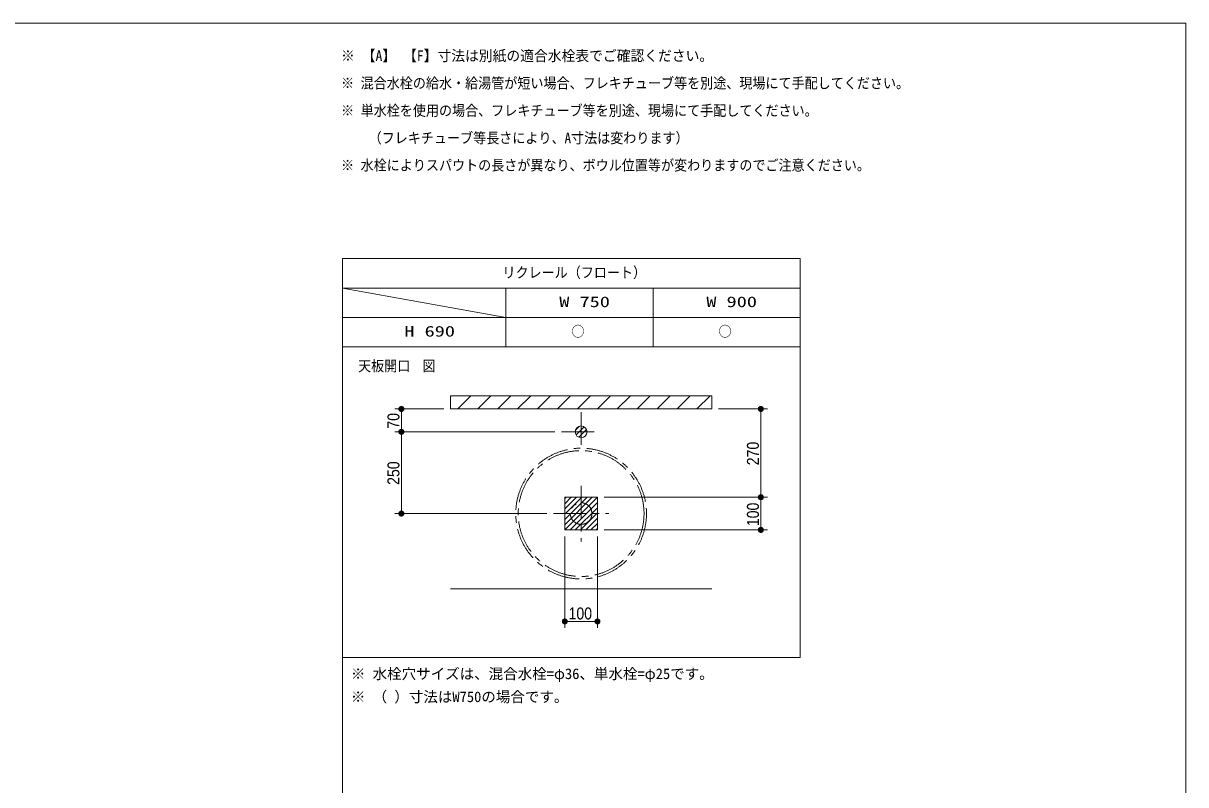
# Model space of a CAD drawing. Units: millimetres, scale not verified. Extents: x -6062 to 6062, y -3045 to 3045.
# Drawn here: x -1344 to 2212, y 440 to 2770 of the extents above; entities that cross this region are included whole.
import ezdxf
from ezdxf.enums import TextEntityAlignment as Align

# ---------------------------------------------------------------- set-up
doc = ezdxf.new("R2010")
doc.units = ezdxf.units.MM
doc.header["$LTSCALE"] = 20
doc.linetypes.add('CHAIN1', pattern=[8, 5, -1, 1, -1])
for name, color, linetype, lineweight in [('0-0_1図面枠', 7, 'Continuous', 9), ('0-2_3一般', 7, 'Continuous', 9), ('0-3_2寸法-1', 7, 'Continuous', 9), ('0-4_0', 7, 'Continuous', 9)]:
    doc.layers.add(name, color=color, linetype=linetype, lineweight=lineweight)
doc.styles.add('ＭＳ ゴシック', font='')
doc.styles.add('ＭＳ Ｐゴシック', font='')
doc.styles.get('ＭＳ ゴシック').set_extended_font_data('MS Gothic')
doc.styles.get('ＭＳ Ｐゴシック').set_extended_font_data('MS PGothic')

# ---------------------------------------------------------------- blocks, each defined once
blk = doc.blocks.new('グループ-2')
at = {"layer": '0-0_1図面枠'}
blk.add_lwpolyline([(-80000, 55400), (80000, 55400), (80000, -55400), (-80000, -55400)], close=True, dxfattribs=at)
blk = doc.blocks.new('図面枠')
at = {"layer": '0-0_1図面枠'}
blk.add_blockref('グループ-2', (0, 0), dxfattribs=at)
blk = doc.blocks.new('グループ-4')
at = {"layer": '0-0_1図面枠'}
for p, q in [((28400, 41000), (28400, -48600)), ((56400, 39200), (28400, 39200)), ((28400, 39200), (38400, 37400)), ((38400, 35600), (38400, 39200)), ((47400, 35600), (47400, 39200)), ((28400, 37400), (56400, 37400))]:
    blk.add_line(p, q, dxfattribs=at)
for points in [[(28400, 41000), (56400, 41000), (56400, 35600), (28400, 35600)], [(28400, 35600), (56400, 35600), (56400, 16600), (28400, 16600)]]:
    blk.add_lwpolyline(points, close=True, dxfattribs=at)
blk = doc.blocks.new('_Dot')
at = {"layer": '0-4_0'}
for p, q in [((-10, 0), (-20, 0)), ((9.78, 2), (-9.78, 2)), ((7.99, 6), (-7.99, 6)), ((9.16, -3.98), (-9.16, -3.98)), ((6, -7.98), (-6, -7.98))]:
    blk.add_line(p, q, dxfattribs=at)
for points in [[(10, 0), (9.92, 1.25), (9.69, 2.49), (9.3, 3.68), (8.76, 4.82), (8.09, 5.88), (7.29, 6.85), (6.37, 7.71), (5.36, 8.44), (4.26, 9.05), (3.09, 9.51), (1.87, 9.82), (0.63, 9.98), (-0.63, 9.98), (-1.87, 9.82), (-3.09, 9.51), (-4.26, 9.05), (-5.36, 8.44), (-6.37, 7.71), (-7.29, 6.85), (-8.09, 5.88), (-8.76, 4.82), (-9.3, 3.68), (-9.69, 2.49), (-9.92, 1.25), (-10, 0), (0, 0)], [(-10, 0), (-9.92, -1.25), (-9.69, -2.49), (-9.3, -3.68), (-8.76, -4.82), (-8.09, -5.88), (-7.29, -6.85), (-6.37, -7.71), (-5.36, -8.44), (-4.26, -9.05), (-3.09, -9.51), (-1.87, -9.82), (-0.63, -9.98), (0.63, -9.98), (1.87, -9.82), (3.09, -9.51), (4.26, -9.05), (5.36, -8.44), (6.37, -7.71), (7.29, -6.85), (8.09, -5.88), (8.76, -4.82), (9.3, -3.68), (9.69, -2.49), (9.92, -1.25), (10, 0), (0, 0)]]:
    blk.add_lwpolyline(points, close=True, dxfattribs=at)

msp = doc.modelspace()

# ---------------------------------------------------------------- linework, layer by layer
at = {"layer": '0-2_3一般'}
for p, q in [((-37.5, 1628.08), (-35.58, 1630)), ((-14.62, 1590), (25.38, 1630)), ((46.34, 1590), (86.34, 1630)), ((107.3, 1590), (147.3, 1630)), ((168.26, 1590), (208.26, 1630)), ((229.22, 1590), (269.22, 1630)), ((290.18, 1590), (330.18, 1630)), ((351.14, 1590), (391.14, 1630)), ((412.1, 1590), (452.1, 1630)), ((473.06, 1590), (513.06, 1630)), ((534.02, 1590), (574.02, 1630)), ((594.98, 1590), (634.98, 1630)), ((655.94, 1590), (695.94, 1630)), ((716.9, 1590), (756.9, 1630)), ((-37.5, 1590), (762.5, 1590)), ((345.21, 1524.71), (357.79, 1537.29)), ((347.17, 1510.67), (371.83, 1535.33)), ((355.81, 1503.31), (379.19, 1526.69)), ((312.5, 1316), (316.5, 1320)), ((312.5, 1300), (332.5, 1320)), ((312.5, 1284), (348.5, 1320)), ((312.5, 1268), (364.5, 1320)), ((312.5, 1252), (380.5, 1320)), ((312.5, 1236), (396.5, 1320)), ((312.5, 1220), (412.5, 1320)), ((328.5, 1220), (412.5, 1304)), ((344.5, 1220), (412.5, 1288)), ((360.5, 1220), (412.5, 1272)), ((376.5, 1220), (412.5, 1256)), ((392.5, 1220), (412.5, 1240)), ((408.5, 1220), (412.5, 1224)), ((-37.5, 1040), (762.5, 1040))]:
    msp.add_line(p, q, dxfattribs=at)
at = {"layer": '0-2_3一般', "linetype": 'CHAIN1'}
for p, q in [((362.5, 1580), (362.5, 1460)), ((302.5, 1520), (422.5, 1520)), ((362.5, 1355), (362.5, 1185)), ((277.5, 1270), (447.5, 1270))]:
    msp.add_line(p, q, dxfattribs=at)
at = {"layer": '0-2_3一般'}
for points in [[(-37.5, 1630), (762.5, 1630), (762.5, 1590), (-37.5, 1590)], [(312.5, 1320), (412.5, 1320), (412.5, 1220), (312.5, 1220)], [(312.5, 1320), (412.5, 1320), (412.5, 1220), (312.5, 1220)]]:
    msp.add_lwpolyline(points, close=True, dxfattribs=at)
msp.add_circle((362.5, 1520), 18, dxfattribs=at)
msp.add_circle((362.5, 1520), 18, dxfattribs=at)
at = {"layer": '0-2_3一般', "linetype": 'CHAIN1'}
for radius in [200, 192.5, 33]:
    msp.add_circle((362.5, 1270), radius, dxfattribs=at)
at = {"layer": '0-3_2寸法-1'}
for p, q in [((-57.5, 1590), (-207.5, 1590)), ((-187.5, 1535.01), (-187.5, 1574.99)), ((782.5, 1590), (932.5, 1590)), ((912.5, 1335.01), (912.5, 1574.99)), ((282.5, 1520), (-207.5, 1520)), ((282.5, 1520), (-207.5, 1520)), ((-187.5, 1504.99), (-187.5, 1285.01)), ((432.5, 1320), (932.5, 1320)), ((432.5, 1320), (932.5, 1320)), ((912.5, 1235.01), (912.5, 1304.99)), ((257.5, 1270), (-207.5, 1270)), ((432.5, 1220), (932.5, 1220)), ((312.5, 1200), (312.5, 920)), ((412.5, 1200), (412.5, 920)), ((397.49, 940), (327.51, 940))]:
    msp.add_line(p, q, dxfattribs=at)

# ---------------------------------------------------------------- block references
at = {"layer": '0-0_1図面枠', "xscale": 0.05, "yscale": 0.05}
for name in ['図面枠', 'グループ-4']:
    msp.add_blockref(name, (-1787.5, 0), dxfattribs=at)
at = {"layer": '0-3_2寸法-1', "xscale": 0.7503418, "yscale": 0.7503418}
for p, rotation in [((-187.5, 1590), 90), ((912.5, 1590), 90), ((-187.5, 1520), 270), ((-187.5, 1520), 90), ((912.5, 1320), 270), ((912.5, 1320), 90), ((-187.5, 1270), 270), ((912.5, 1220), 270), ((312.5, 940), 180)]:
    msp.add_blockref('_Dot', p, dxfattribs=dict(at, rotation=rotation))
msp.add_blockref('_Dot', (412.5, 940), dxfattribs=at)

# ---------------------------------------------------------------- texts
at = {"layer": '0-0_1図面枠', "style": 'ＭＳ ゴシック'}
for s, width, p in [('※ 【A】 【F】寸法は別紙の適合水栓表でご確認ください。', 0.95, (-372.1, 2644.66)), ('※ 混合水栓の給水・給湯管が短い場合、フレキチューブ等を別途、現場にて手配してください。', 0.9, (-372.1, 2560.96)), ('※ 単水栓を使用の場合、フレキチューブ等を別途、現場にて手配してください。', 0.9, (-372.1, 2477.03)), ('\u3000\u3000（フレキチューブ等長さにより、A寸法は変わります）', 0.9, (-367.5, 2393.1)), ('※ 水栓によりスパウトの長さが異なり、ボウル位置等が変わりますのでご注意ください。', 0.9, (-372.1, 2309.78)), ('リクレール（フロート）', 0.9, (121.75, 1981.54)), ('W 750', 1.4, (295.55, 1891.74)), ('W 900', 1.4, (745.55, 1891.74)), ('H 690', 1.4, (-178.49, 1801.74)), ('○', 0.9, (332.91, 1801.25)), ('○', 0.9, (782.91, 1801.25)), ('天板開口', 0.9, (-320, 1695.64)), ('図', 0.9, (-123.27, 1695.64))]:
    msp.add_text(s, height=32.55, dxfattribs=dict(at, width=width)).set_placement(p, align=Align.BOTTOM_LEFT)
for s, p in [('※ 水栓穴サイズは、混合水栓=φ36、単水栓=φ25です。', (-342.1, 753.88)), ('※ （ ）寸法はW750の場合です。', (-342.1, 683.34))]:
    msp.add_text(s, height=32.55, dxfattribs=at).set_placement(p, align=Align.BOTTOM_LEFT)
at = {"layer": '0-3_2寸法-1', "style": 'ＭＳ Ｐゴシック', "width": 0.9}
for s, p in [('70', (-182.54, 1529.63)), ('270', (917.46, 1417.72)), ('250', (-182.54, 1357.72)), ('100', (917.46, 1231.39))]:
    msp.add_text(s, height=36.66, rotation=90, dxfattribs=at).set_placement(p, align=Align.BOTTOM_LEFT)
msp.add_text('100', height=36.66, dxfattribs=at).set_placement((323.89, 935.04), align=Align.BOTTOM_LEFT)

doc.saveas('drawing.dxf')
